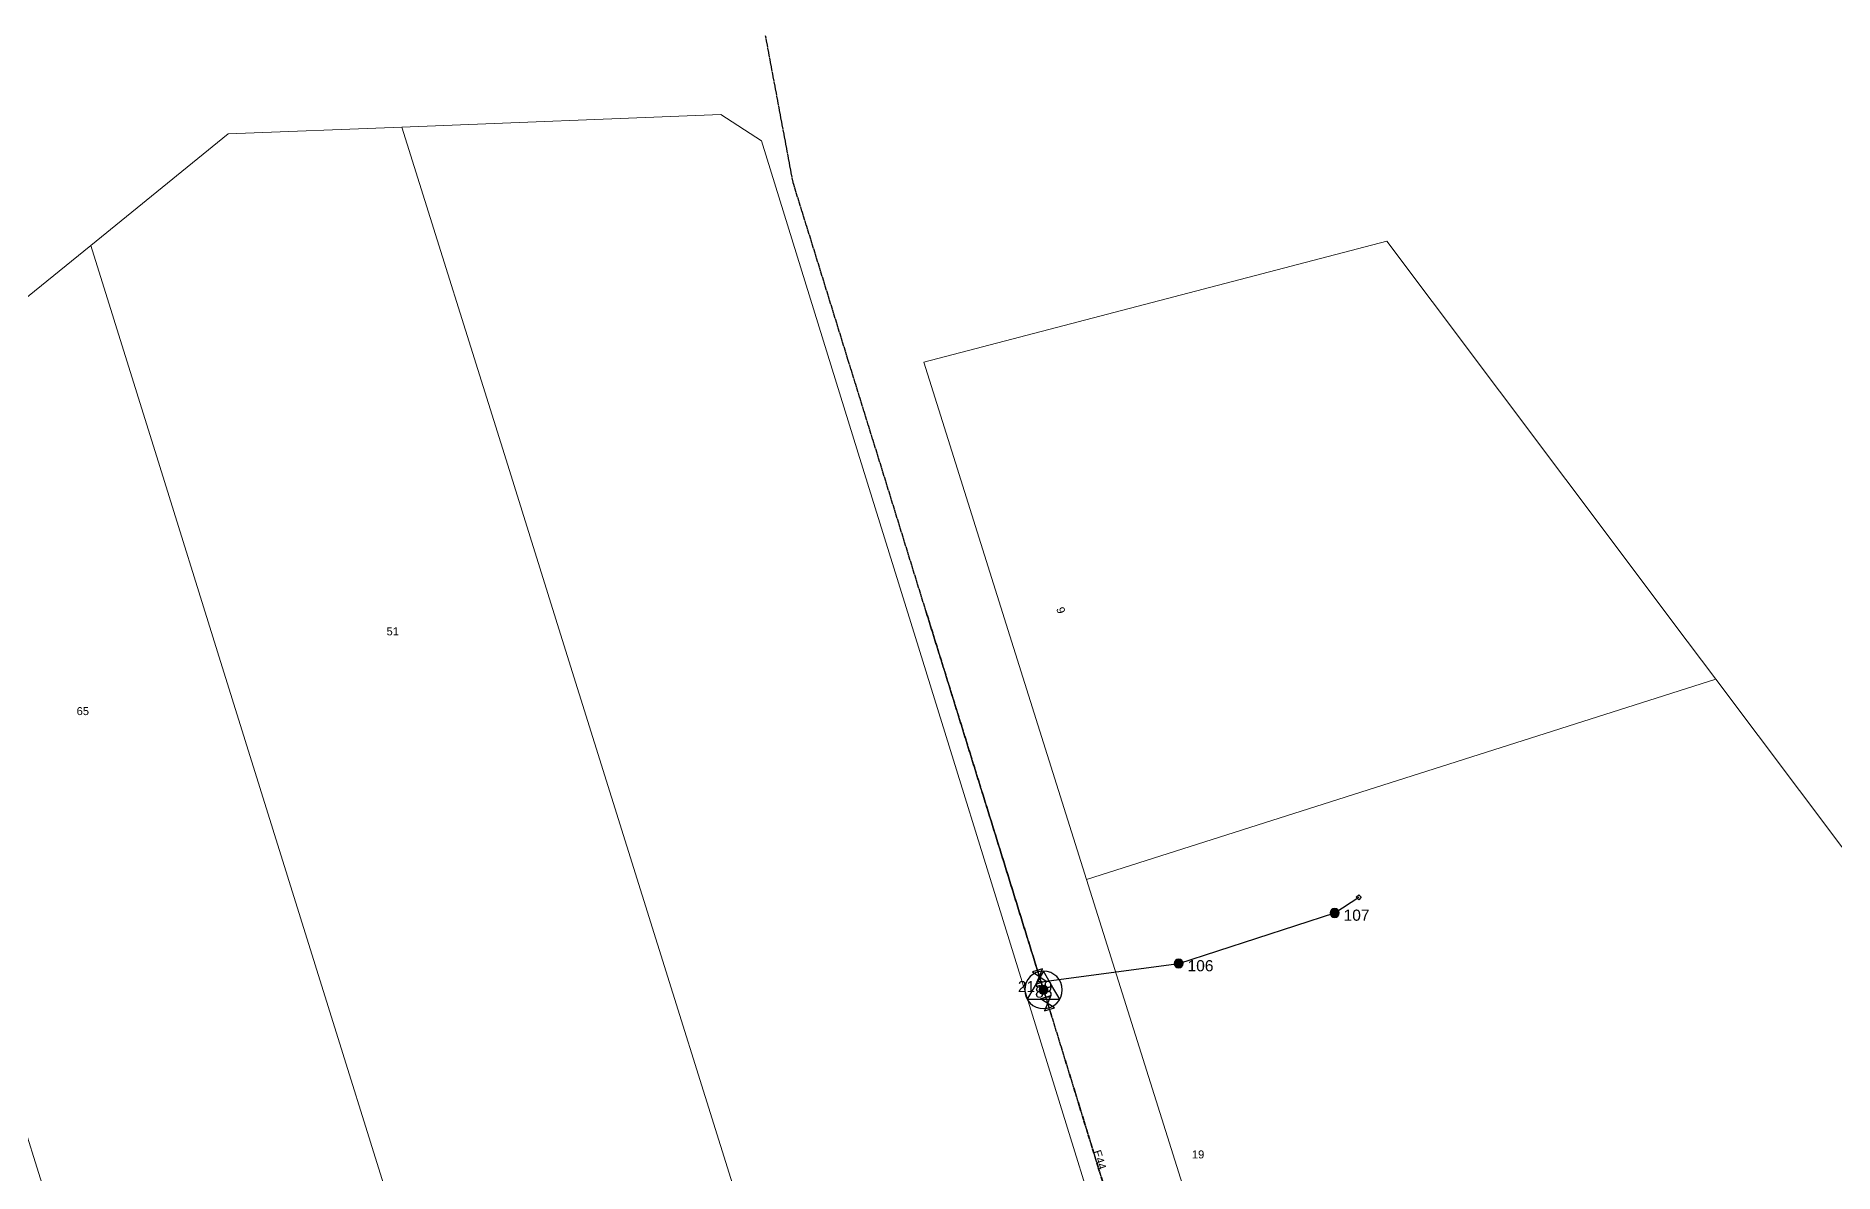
# Model space of a CAD drawing. Header units: metres. Extents: x 305887 to 307188, y 6269913 to 6270847.
# Drawn here: x 306321.9 to 306726.4, y 6270591.4 to 6270847.4 of the extents above; entities that cross this region are included whole.
import ezdxf
from ezdxf.enums import TextEntityAlignment as Align

# ---------------------------------------------------------------- set-up
doc = ezdxf.new("R2010")
doc.units = ezdxf.units.M
doc.linetypes.add('Cable Exist OH', pattern=[1, 1, 0])
doc.layers.get('0').update_dxf_attribs({"color": 6})
doc.layers.add('Cadastre Land Parcels_SP_EXT', color=9, linetype='Continuous', lineweight=5)
for name, color, linetype in [('Equip_LV_EXT', 7, 'Continuous'), ('Mains_HV_EXT', 7, 'Continuous'), ('Mains_LV_EXT', 7, 'Continuous'), ('Mains_SL_EXT', 7, 'Continuous'), ('Services_SP_EXT', 7, 'Continuous'), ('Sub_SP_TR_HV_LV_EXT', 7, 'Continuous'), ('SupportsOH_SP_TR_HV_LV_SL_EXT', 7, 'Continuous')]:
    doc.layers.add(name, color=color, linetype=linetype)
doc.styles.add('POLE_LABEL', font='arial.ttf')
doc.styles.get("Standard").update_dxf_attribs({"font": 'arial.ttf'})

# ---------------------------------------------------------------- blocks, each defined once
blk = doc.blocks.new('SUB_POLE_EXT')
blk.add_wipeout([(0, 4.22), (0.42, 4.2), (0.83, 4.14), (1.21, 4.05), (1.62, 3.9), (1.99, 3.72), (2.35, 3.51), (2.68, 3.26), (2.99, 2.99), (3.28, 2.66), (3.52, 2.34), (3.76, 1.92), (3.9, 1.62), (4.04, 1.23), (4.18, 0.63), (4.22, 0), (4.18, -0.61), (4.06, -1.15), (3.9, -1.62), (3.58, -2.24), (3.22, -2.73), (2.97, -3.01), (2.68, -3.26), (2.36, -3.5), (2, -3.72), (1.64, -3.89), (1.25, -4.03), (0.82, -4.14), (0.42, -4.2), (0, -4.22), (-0.41, -4.2), (-0.8, -4.15), (-1.21, -4.05), (-1.62, -3.9), (-1.99, -3.73), (-2.35, -3.51), (-2.68, -3.26), (-2.96, -3.02), (-3.23, -2.72), (-3.51, -2.35), (-3.71, -2.01), (-3.91, -1.6), (-4.05, -1.21), (-4.16, -0.76), (-4.22, -0.14), (-4.21, 0.39), (-4.14, 0.83), (-4.03, 1.27), (-3.9, 1.63), (-3.71, 2.02), (-3.5, 2.37), (-3.28, 2.67), (-2.99, 2.99), (-2.68, 3.27), (-2.33, 3.52), (-1.98, 3.73), (-1.63, 3.9), (-1.2, 4.05), (-0.78, 4.15), (-0.4, 4.21)])
blk.add_line((2.16, 0.48), (2.16, 0.48, 0))
blk.add_lwpolyline([(-4.22, 0, 1), (4.22, 0, 1)], format="xyb", close=True)
blk.add_lwpolyline([(2.14, 0.52), (0, 4.22), (-3.66, -2.11), (3.66, -2.11)], close=True)
for tag, height, flags, p in [('STREET_CODE', 0.2, 9, (1.5, 0)), ('ASSET_NUM', 2.5, 8, (2, 2)), ('CONSTRUCTED_VOLTAGE', 0.2, 9, (1.5, -0.2)), ('OPERATING_VOLTAGE', 0.2, 9, (1.5, -0.6)), ('OPERATED_BY', 0.2, 9, (1.5, -0.8)), ('ORIENTATION', 0.2, 9, (1.5, -1.2)), ('OWNED_BY', 0.2, 9, (1.5, -1.4)), ('SECONDARY_VOLTAGE', 0.2, 9, (1.5, -1.6)), ('STATE', 0.2, 9, (1.5, -1.8)), ('SUBSTATION_TYPE', 0.2, 9, (1.5, -2)), ('STREETNAME', 0.2, 9, (1.5, -2.8)), ('SUBURB', 0.2, 9, (1.5, -3)), ('Z', 0.2, 1, (1.5, -3.4)), ('NO_PHASES', 0.2, 9, (1.5, -0.4)), ('MAINTAINED_BY', 0.2, 9, (1.5, -1)), ('USAGE', 0.2, 9, (1.5, -2.2)), ('LEGEND', 0.2, 9, (1.5, -2.4)), ('LOCATION', 0.2, 9, (1.5, -2.6)), ('NOTES', 0.2, 9, (1.5, -3.2))]:
    blk.add_attdef(tag, text='', height=height, dxfattribs=dict(flags=flags)).set_placement(p, align=Align.MIDDLE_LEFT)
blk = doc.blocks.new('LV_OH_LINKS_DISTFUSE_EXT')
for p, q in [((0, 0), (0.96, 0)), ((3.84, 0), (4.8, 0))]:
    blk.add_line(p, q)
blk.add_lwpolyline([(3.84, -1.2), (3.84, 1.2), (0.96, -1.2), (0.96, 1.2)], close=True)
at = {"flags": 9}
for tag, p in [('ACTUAL_STATUS', (0, 0)), ('CONSTRUCTED_VOLTAGE', (0, -0.2)), ('OPERATING_VOLTAGE', (0, -0.6)), ('ORIENTATION', (0, -0.8)), ('OWNED_BY', (0, -1)), ('STATE', (0, -1.2)), ('SWITCH_TYPE', (0, -1.4)), ('NO_PHASES', (0, -0.4)), ('USAGE', (0, -1.6)), ('NOTES', (0, -1.8))]:
    blk.add_attdef(tag, text='', height=0.2, dxfattribs=at).set_placement(p, align=Align.MIDDLE_LEFT)
at = {"flags": 1}
blk.add_attdef('Z', (0, 0), '', height=0.2, dxfattribs=at)
blk = doc.blocks.new('CCP_EXT')
blk.add_wipeout([(0, 0.57), (0.57, 0), (0, -0.57), (-0.57, 0)])
blk.add_lwpolyline([(-0.57, 0), (0, 0.57), (0.57, 0), (0, -0.57), (-0.57, 0)])
at = {"flags": 1}
blk.add_attdef('Z', (0, 0), '', height=0.2, dxfattribs=at)
at = {"flags": 9}
for tag, p in [('CCP_TYPE', (0, 0)), ('CONSTRUCTED_VOLTAGE', (0, -0.2)), ('OPERATING_VOLTAGE', (0, -0.6)), ('ORIENTATION', (0, -0.8)), ('OWNED_BY', (0, -1)), ('STATE', (0, -1.8)), ('NO_PHASES', (0, -0.4)), ('USAGE', (0, -1.2)), ('LEGEND', (0, -1.4)), ('LIFE_SUPPORT', (0, -1.6)), ('NOTES', (0, -2))]:
    blk.add_attdef(tag, text='', height=0.2, dxfattribs=at).set_placement(p, align=Align.MIDDLE_LEFT)
blk = doc.blocks.new('POLE_EXT')
blk.add_hatch(color=256).paths.add_polyline_path([(-1, 0, 1), (1, 0, 1)])
blk.add_lwpolyline([(-1, 0, 1), (1, 0, 1)], format="xyb", close=True)
for tag, height, flags, p in [('pNumber', 2.5, 8, (-17.84, 2.07)), ('OWNED_BY', 0.2, 9, (1.35, -0.4)), ('SPECIAL_USE', 0.2, 9, (1.35, -0.8)), ('STATE', 0.2, 9, (1.35, -1)), ('cLV', 0.2, 9, (1.35, -1.4)), ('hDepth', 0.2, 9, (1.35, -1.6)), ('hDia', 0.2, 9, (1.35, -1.8)), ('cHV', 0.2, 9, (1.35, -2)), ('cLinedev', 0.2, 9, (1.35, -3.4)), ('pExisting', 0.2, 9, (1.35, -3.8)), ('PARENT', 0.2, 9, (1.35, -0.6)), ('USAGE', 0.2, 9, (1.35, -1.2)), ('LBRACKET', 0.2, 9, (1.35, -2.2)), ('LExisting', 0.2, 9, (1.35, -2.4)), ('LANTNUMBER', 0.2, 9, (1.35, -2.6)), ('LOther', 0.2, 9, (1.35, -2.8)), ('LRemove', 0.2, 9, (1.35, -3)), ('LEGEND', 0.2, 9, (1.35, -3.2)), ('LOCATION', 0.2, 9, (1.35, -3.6)), ('PFNUMBER', 0.2, 9, (1.35, -4)), ('pFooting', 0.2, 9, (1.35, -4.4)), ('pNew', 0.2, 9, (1.35, -4.6)), ('pRelocate', 0.2, 9, (1.35, -5)), ('pRemove', 0.2, 9, (1.35, -5.2)), ('pReplace', 0.2, 9, (1.35, -5.4)), ('pStay', 0.2, 9, (1.35, -5.6)), ('pType', 0.2, 9, (1.35, -5.8)), ('cspan', 0.2, 9, (1.35, -6)), ('STREETNAME', 0.2, 9, (1.35, -6.2)), ('SUBURB', 0.2, 9, (1.35, -6.4)), ('OPERATED_BY', 0.2, 9, (1.36, -7.01)), ('NEWPFNUMBER', 0.2, 9, (1.35, -4.2)), ('NOTES', 0.2, 9, (1.35, -6.6)), ('MAINTAINED_BY', 0.2, 9, (1.36, -6.81))]:
    blk.add_attdef(tag, text='', height=height, dxfattribs=dict(flags=flags)).set_placement(p, align=Align.MIDDLE_LEFT)
at = {"style": 'POLE_LABEL'}
for tag, height, flags, p in [('STRUCTURE_PLANT_NUMBER', 0.2, 9, (1.35, 0.03)), ('ASSET_NUM', 2.5, 8, (2, 2)), ('STREET_CODE', 0.2, 9, (1.35, -0.2))]:
    blk.add_attdef(tag, text='', height=height, dxfattribs=dict(at, flags=flags)).set_placement(p, align=Align.MIDDLE_LEFT)
at = {"flags": 1}
blk.add_attdef('Z', (1.35, -7.33), '', height=0.2, dxfattribs=at)

msp = doc.modelspace()

# ---------------------------------------------------------------- linework, layer by layer
at = {"layer": 'Cadastre Land Parcels_SP_EXT', "linetype": 'Continuous'}
for points in [[(306362.72, 6270708.77), (306425.32, 6270507.92), (306496.98, 6270530.2), (306440.64, 6270710.35), (306427.63, 6270751.95), (306404.21, 6270826.88), (306365.13, 6270825.33), (306334.2, 6270800.24), (306349.73, 6270750.44), (306362.72, 6270708.77)], [(306286.27, 6270707.22), (306355.3, 6270486.17), (306425.32, 6270507.92), (306362.72, 6270708.77), (306349.73, 6270750.44), (306334.2, 6270800.24), (306307.57, 6270778.69), (306285.17, 6270760.55), (306272.76, 6270750.51), (306286.27, 6270707.22)], [(306699.82, 6270702.56), (306690.18, 6270715.4), (306681.21, 6270727.35), (306636, 6270787.64), (306625.81, 6270801.21), (306521.6, 6270773.93), (306527.9, 6270753.89), (306540.94, 6270712.38), (306558.2, 6270657.46), (306699.82, 6270702.56)], [(306204.25, 6270705.56), (306280.03, 6270462.79), (306355.3, 6270486.17), (306286.27, 6270707.22), (306272.76, 6270750.51), (306256.6, 6270737.4), (306199.83, 6270719.7), (306204.25, 6270705.56)], [(306728.14, 6270664.83), (306699.81, 6270702.56), (306558.2, 6270657.46), (306590.36, 6270555.18), (306587.96, 6270533.54), (306784.36, 6270589.9), (306773.6, 6270604.24), (306728.14, 6270664.83)]]:
    msp.add_lwpolyline(points, close=True, dxfattribs=at)

# ---------------------------------------------------------------- block references
at = {"layer": 'Sub_SP_TR_HV_LV_EXT'}
ref = msp.add_blockref('SUB_POLE_EXT', (306548.54, 6270632.64), dxfattribs=at)
ref.add_attrib('ASSET_NUM', '2159', dxfattribs={"layer": '0', "height": 2.5}).set_placement((306550.54, 6270633.39), align=Align.MIDDLE_RIGHT)
at = {"layer": 'SupportsOH_SP_TR_HV_LV_SL_EXT'}
ref = msp.add_blockref('POLE_EXT', (306578.96, 6270638.58), dxfattribs=at)
ref.add_attrib('ASSET_NUM', '106', dxfattribs={"layer": '0', "height": 2.5, "style": 'POLE_LABEL'}).set_placement((306580.96, 6270639.33), align=Align.TOP_LEFT)

# ---------------------------------------------------------------- texts
at = {"layer": 'Cadastre Land Parcels_SP_EXT'}
msp.add_text('9', height=1.8, rotation=289.2641, dxfattribs=at).set_placement((306551.38, 6270718.46))
for s, p in [('51', (306400.73, 6270712.45)), ('65', (306331, 6270694.5)), ('19', (306581.93, 6270594.7))]:
    msp.add_text(s, height=1.8, dxfattribs=at).set_placement(p)
at = {"layer": 'Mains_LV_EXT'}
msp.add_text('E44', height=1.8, rotation=287.3573, dxfattribs=at).set_placement((306559.7, 6270596.27))

# ---------------------------------------------------------------- next in the draw order: linework, layer by layer
at = {"layer": 'Cadastre Land Parcels_SP_EXT', "linetype": 'Continuous'}
msp.add_lwpolyline([(306440.64, 6270710.35), (306496.98, 6270530.2), (306569.08, 6270552.6), (306519.73, 6270711.95), (306506.86, 6270753.49), (306485.1, 6270823.75), (306475.98, 6270829.68), (306404.21, 6270826.88), (306427.63, 6270751.95), (306440.64, 6270710.35)], close=True, dxfattribs=at)
at = {"layer": 'Mains_HV_EXT', "linetype": 'Cable Exist OH'}
for points in [[(306548.54, 6270632.64), (306522.14, 6270717.77), (306504.63, 6270774.36), (306492.19, 6270814.49), (306486.03, 6270847.39)], [(306548.54, 6270632.64), (306561.85, 6270589.47), (306572.08, 6270556.54)]]:
    msp.add_lwpolyline(points, dxfattribs=at)
at = {"layer": 'Mains_LV_EXT', "linetype": 'Cable Exist OH'}
for points in [[(306522.02, 6270718.15), (306535.04, 6270676.16), (306548.54, 6270632.64)], [(306548.54, 6270632.64), (306561.79, 6270589.46), (306572.08, 6270556.54)]]:
    msp.add_lwpolyline(points, dxfattribs=at)
at = {"layer": 'Mains_SL_EXT', "linetype": 'Cable Exist OH'}
msp.add_lwpolyline([(306522.02, 6270718.15), (306548.54, 6270632.64), (306561.85, 6270589.47), (306572.08, 6270556.54)], dxfattribs=at)

# ---------------------------------------------------------------- next in the draw order: block references
at = {"layer": 'Equip_LV_EXT'}
for p, rotation in [((306548.32, 6270633.36), 107.2303799555539), ((306548.76, 6270631.92), 287.0585288972767)]:
    msp.add_blockref('LV_OH_LINKS_DISTFUSE_EXT', p, dxfattribs=dict(at, rotation=rotation))
at = {"layer": 'Services_SP_EXT'}
msp.add_blockref('CCP_EXT', (306619.47, 6270653.48), dxfattribs=at)
at = {"layer": 'SupportsOH_SP_TR_HV_LV_SL_EXT'}
ref = msp.add_blockref('POLE_EXT', (306548.54, 6270632.64), dxfattribs=at)
ref.add_attrib('ASSET_NUM', '85', dxfattribs={"layer": '0', "height": 2.5, "style": 'POLE_LABEL'}).set_placement((306550.54, 6270633.39), align=Align.TOP_RIGHT)

# ---------------------------------------------------------------- next in the draw order: linework, layer by layer
at = {"layer": 'Services_SP_EXT'}
msp.add_lwpolyline([(306547.99, 6270634.42), (306578.96, 6270638.58), (306614.07, 6270649.96), (306619.47, 6270653.48)], dxfattribs=at)

# ---------------------------------------------------------------- next in the draw order: block references
at = {"layer": 'SupportsOH_SP_TR_HV_LV_SL_EXT'}
ref = msp.add_blockref('POLE_EXT', (306614.07, 6270649.96), dxfattribs=at)
ref.add_attrib('ASSET_NUM', '107', dxfattribs={"layer": '0', "height": 2.5, "style": 'POLE_LABEL'}).set_placement((306616.07, 6270650.71), align=Align.TOP_LEFT)

doc.saveas('drawing.dxf')
